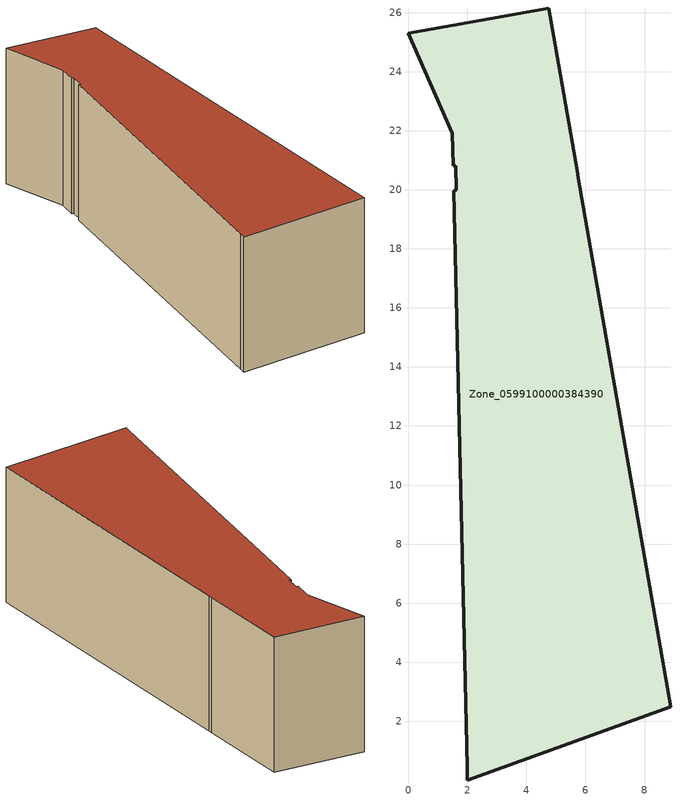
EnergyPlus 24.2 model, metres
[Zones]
Zone_0599100000384390
 floor ground (C_G): 0,25.31 4.75,26.15 5.72,20.65 5.76,20.4 8.89,2.49 2,0.01 1.99,0.45 1.53,19.97 1.63,19.99 1.62,20.81 1.51,20.82 1.49,21.91 z0
 wall outside (C_F): 1.99,0.45 2,0.01 8.89,2.49 5.76,20.4 5.72,20.65 4.75,26.15 0,25.31 1.49,21.91 1.51,20.82 1.62,20.81 1.63,19.99 1.53,19.97 1.99,0.45 z0:6.73
 roof outside (C_R): 2,0.01 8.89,2.49 5.76,20.4 5.72,20.65 4.75,26.15 0,25.31 1.49,21.91 1.51,20.82 1.62,20.81 1.63,19.99 1.53,19.97 1.99,0.45 z6.73
[BUILDING]
Pand.0599100000384390: North Axis=0; Terrain=City; Loads Convergence Tolerance Value=0.04; Temperature Convergence Tolerance Value=0.4; Solar Distribution=FullExterior; Maximum Number of Warmup Days=25; Minimum Number of Warmup Days=1
[Site:Location]
Rotterdam.The.Hague.AP_ZH_NLD Design_Conditions: Latitude=51.96; Longitude=4.45; Time Zone=1; Elevation=-4.5
[SITE:GROUNDTEMPERATURE:BUILDINGSURFACE]
18, 18, 18, 18, 18, 18, 18, 18, 18, 18, 18, 18
[MATERIAL] Thermal Absorptance=0.9; Solar Absorptance=0.7; Visible Absorptance=0.7
Name | Roughness | Thickness | Conductivity | Density | Specific Heat
G.D.1992-2005 | MediumSmooth | 0.15 | 0.06 | 540 | 1210
F.D.1992-2005 | Rough | 0.3 | 0.12 | 1920 | 840
R.D.1992-2005 | MediumRough | 0.2 | 0.08 | 1500 | 1000
[CONSTRUCTION]
C_G: G.D.1992-2005
C_F: F.D.1992-2005
C_R: R.D.1992-2005
[ZONE]
Zone_0599100000384390: Type=1; Multiplier=1; Ceiling Height=Autocalculate; Volume=Autocalculate; Floor Area=autocalculate; Part of Total Floor Area=Yes
[ZONEINFILTRATION:DESIGNFLOWRATE]
Infil_Zone_0599100000384390: Zone or ZoneList or Space or SpaceList=Zone_0599100000384390; Schedule=AlwaysOn; Design Flow Rate Calculation Method=Flow/Area; Flow Rate per Floor Area=0.0021; Constant Term Coefficient=1; Temperature Term Coefficient=0; Velocity Term Coefficient=0; Velocity Squared Term Coefficient=0
[HVACTEMPLATE:ZONE:IDEALLOADSAIRSYSTEM]
Zone_0599100000384390: Maximum Heating Supply Air Temperature=50; Minimum Cooling Supply Air Temperature=13; Maximum Heating Supply Air Humidity Ratio=0.0156; Minimum Cooling Supply Air Humidity Ratio=0.0077; Heating Limit=NoLimit; Cooling Limit=NoLimit; Dehumidification Control Type=ConstantSensibleHeatRatio; Cooling Sensible Heat Ratio=0.7; Dehumidification Setpoint=60; Humidification Control Type=None; Humidification Setpoint=30; Outdoor Air Method=None; Outdoor Air Flow Rate per Person=0.00944; Outdoor Air Flow Rate per Zone Floor Area=0; Outdoor Air Flow Rate per Zone=0; Demand Controlled Ventilation Type=None; Outdoor Air Economizer Type=NoEconomizer; Heat Recovery Type=None; Sensible Heat Recovery Effectiveness=0.7; Latent Heat Recovery Effectiveness=0.65
[ZONECONTROL:THERMOSTAT]
ThermostatControl_Zone_0599100000384390: Zone or ZoneList=Zone_0599100000384390; Control Type Schedule=DualSetpointControlType; Control 1=Thermostat_Zone_0599100000384390; Temperature Difference Between Cutout And Setpoint=0
[THERMOSTATSETPOINT:DUALSETPOINT]
Thermostat_Zone_0599100000384390: Heating Setpoint Temperature Schedule=HeatingSetpoint_Zone_0599100000384390; Cooling Setpoint Temperature Schedule=CoolingSetpoint_Zone_0599100000384390
[SCHEDULE:COMPACT]
HeatingSetpoint_Zone_0599100000384390: Through: 12/31, For: AllDays, Until: 24:00, 21
CoolingSetpoint_Zone_0599100000384390: Through: 12/31, For: AllDays, Until: 24:00, 24
DualSetpointControlType: Through: 12/31, For: AllDays, Until: 24:00, 4
AlwaysOn: Through: 12/31, For: AllDays, Until: 24:00, 1
